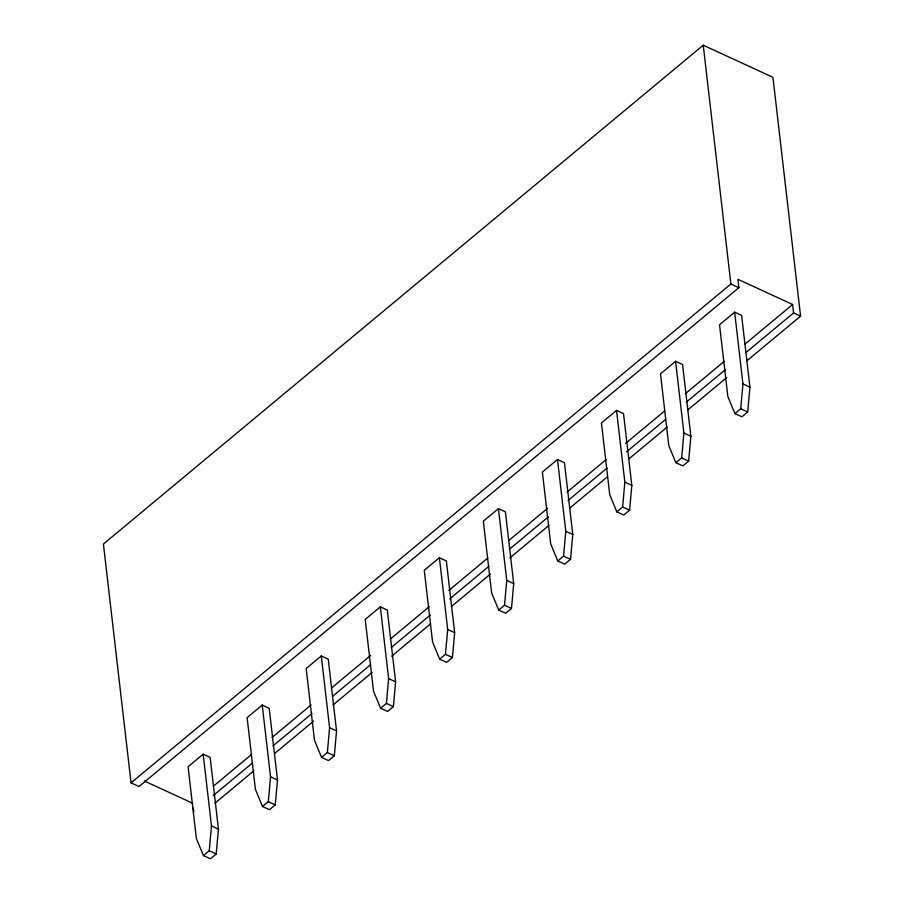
<?xml version="1.0" encoding="UTF-8"?>
<svg xmlns="http://www.w3.org/2000/svg" width="904" height="904" viewBox="0 0 904 904"><rect width="100%" height="100%" fill="white"/><g stroke="black" fill="none" stroke-linecap="round" stroke-linejoin="round"><path stroke-width="1.36" d="M203.445 855.591L209.253 850.754L211.479 825.917L203.174 754.173L210.146 757.382L218.44 829.126L216.225 853.964L210.406 858.8L203.445 855.591L196.36 838.483L188.066 766.739L203.174 754.173M262.488 806.481L268.307 801.645L270.533 776.807L262.228 705.063L269.2 708.273L277.494 780.016L275.279 804.854L269.46 809.69L262.488 806.481L255.414 789.373L247.12 717.629L262.228 705.063M321.541 757.371L327.361 752.535L329.576 727.697L321.282 655.954L328.254 659.163L336.548 730.907L334.333 755.744L328.514 760.58L321.541 757.371L314.468 740.263L306.173 668.519L321.282 655.954M380.595 708.261L386.415 703.425L388.63 678.588L380.335 606.844L387.307 610.053L395.602 681.797L393.376 706.634L387.567 711.471L380.595 708.261L373.522 691.153L365.216 619.409L380.335 606.844M439.649 659.152L445.469 654.315L447.683 629.478L439.389 557.734L446.35 560.943L454.655 632.687L452.429 657.524L446.621 662.361L439.649 659.152L432.575 642.043L424.27 570.3L439.389 557.734M498.703 610.042L504.511 605.205L506.737 580.368L498.443 508.624L505.404 511.833L513.709 583.577L511.483 608.415L505.675 613.251L498.703 610.042L491.629 592.934L483.324 521.19L498.443 508.624M557.757 560.932L563.565 556.096L565.791 531.258L557.486 459.514L564.458 462.724L572.763 534.467L570.537 559.305L564.729 564.141L557.757 560.932L550.683 543.824L542.377 472.08L557.486 459.514M616.81 511.822L622.619 506.986L624.845 482.148L616.539 410.405L623.511 413.614L631.817 485.358L629.591 510.195L623.783 515.031L616.81 511.822L609.737 494.714L601.431 422.97L616.539 410.405M675.864 462.712L681.672 457.876L683.899 433.039L675.593 361.295L682.565 364.504L690.871 436.248L688.645 461.085L682.836 465.922L675.864 462.712L668.79 445.604L660.485 373.861L675.593 361.295M734.918 413.603L740.726 408.766L742.952 383.929L734.647 312.185L741.619 315.394L749.924 387.138L747.698 411.975L741.879 416.812L734.918 413.603L727.844 396.494L719.539 324.751L734.647 312.185M746.342 361.238L800.582 316.14L772.943 77.315L703.244 45.2L103.418 544.038L131.057 782.853L139.035 786.525L738.862 287.698L737.879 279.268L792.627 304.501L793.61 312.92L745.879 352.616M131.057 782.853L730.884 284.014L703.244 45.2M213.412 786.186L251.38 754.614M271.991 737.483L311.032 705.007M331.644 687.865L370.696 655.389M390.212 639.162L429.264 606.686M448.791 590.448L487.844 557.971M508.443 540.829L547.496 508.364M567.023 492.126L606.064 459.65M625.591 443.412L664.643 410.936M685.255 393.794L724.296 361.329M744.907 344.187L792.627 304.501M213.31 795.52L252.352 763.044M272.963 745.913L312.016 713.437M332.615 696.295L370.583 664.722M391.195 647.58L430.236 615.115M449.763 598.877L488.815 566.401M509.427 549.259L548.468 516.783M567.994 500.556L607.047 468.08M626.562 451.842L665.615 419.366M686.226 402.223L725.268 369.759M214.847 803.249L253.9 770.773M274.511 753.631L313.552 721.155M333.079 704.917L372.132 672.452M391.658 656.214L430.699 623.737M451.311 606.595L490.363 574.119M509.879 557.881L548.931 525.416M569.543 508.274L607.499 476.702M629.195 458.656L667.163 427.083M687.774 409.953L726.816 377.476M730.884 284.014L738.862 287.698M793.61 312.92L800.582 316.14M742.952 383.929L749.924 387.138M740.726 408.766L747.698 411.975M683.899 433.039L690.871 436.248M681.672 457.876L688.645 461.085M624.845 482.148L631.817 485.358M622.619 506.986L629.591 510.195M565.791 531.258L572.763 534.467M563.565 556.096L570.537 559.305M506.737 580.368L513.709 583.577M504.511 605.205L511.483 608.415M447.683 629.478L454.655 632.687M445.469 654.315L452.429 657.524M388.63 678.588L395.602 681.797M386.415 703.425L393.376 706.634M329.576 727.697L336.548 730.907M327.361 752.535L334.333 755.744M270.533 776.807L277.494 780.016M268.307 801.645L275.279 804.854M144.425 781.033L192.801 803.328M211.479 825.917L218.44 829.126M209.253 850.754L216.225 853.964M193.366 808.142L193.784 811.758"/></g></svg>
